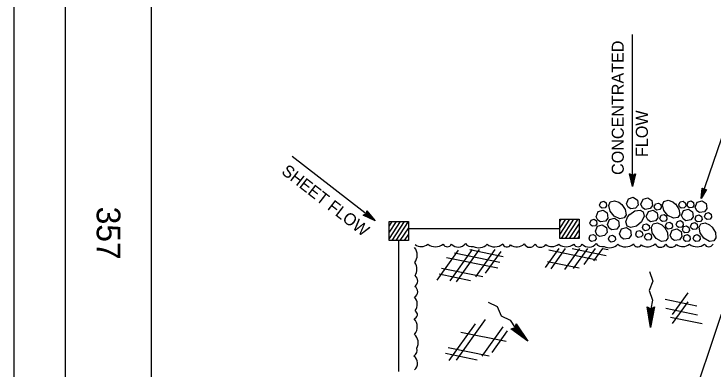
# Model space of a CAD drawing. Extents: x -894 to 866, y -472 to 714.
# Drawn here: x -894 to -487.6, y 44 to 250.7 of the extents above; entities that cross this region are included whole.
import ezdxf

# ---------------------------------------------------------------- set-up
doc = ezdxf.new("R2010")
doc.units = 0
for name, color, linetype in [('border_PLOTTING-ELEMENTS', 7, 'Continuous'), ('border_rw_22x34_Cut_Lines', 7, 'Continuous'), ('border_SHEET', 7, 'Continuous'), ('border_WITHIN-BORDER-anno', 7, 'Continuous'), ('df_FLOW-LINE', 7, 'Continuous'), ('temp_CONSTRUCTION', 7, 'Continuous'), ('temp_CONSTRUCTION-anno', 7, 'Continuous')]:
    doc.layers.add(name, color=color, linetype=linetype)

msp = doc.modelspace()

# ---------------------------------------------------------------- linework, layer by layer
at = {"layer": 'border_PLOTTING-ELEMENTS'}
for points in [[(-894.04, -472.44), (865.96, -472.44), (865.96, 713.56), (-894.04, 713.56)], [(-864.04, 670.56), (835.96, 670.56), (835.96, -429.44), (-864.04, -429.44)]]:
    msp.add_lwpolyline(points, close=True, dxfattribs=at)
at = {"layer": 'border_rw_22x34_Cut_Lines'}
msp.add_lwpolyline([(-864.04, 670.56), (835.96, 670.56), (835.96, -429.44), (-864.04, -429.44)], close=True, dxfattribs=at)
at = {"layer": 'border_SHEET'}
msp.add_line((-814.04, -404.44), (-814.04, 645.56), dxfattribs=at)
at = {"layer": 'df_FLOW-LINE'}
for p, q in [((-534.41, 150.51), (-534.41, 238.86)), ((-683.99, 130.61), (-732.21, 167.92)), ((-536.07, 158.01), (-536.07, 158.01)), ((-532.74, 158.01), (-532.74, 158.01)), ((-534.41, 150.51), (-534.41, 150.51)), ((-688.9, 136.52), (-688.9, 136.52)), ((-690.94, 133.88), (-690.94, 133.88)), ((-683.99, 130.61), (-683.99, 130.61)), ((-523.91, 68.77), (-525.93, 80.8)), ((-525.93, 80.8), (-523.82, 79.55)), ((-523.89, 71.64), (-525.37, 80.47)), ((-523.86, 74.49), (-524.8, 80.13)), ((-523.84, 77.41), (-524.23, 79.8)), ((-521.68, 80.76), (-523.91, 68.77)), ((-522.25, 80.44), (-523.89, 71.64)), ((-522.82, 80.11), (-523.86, 74.49)), ((-523.39, 79.79), (-523.84, 77.41)), ((-523.82, 79.55), (-521.68, 80.76)), ((-602.71, 68.54), (-602.03, 70.89)), ((-602.39, 69.63), (-599.21, 64.88)), ((-602.21, 70.27), (-597.24, 62.82)), ((-602.03, 70.89), (-595.26, 60.74)), ((-605.1, 67.96), (-602.71, 68.54)), ((-595.26, 60.74), (-605.1, 67.96)), ((-597.24, 62.82), (-604.46, 68.11)), ((-599.21, 64.88), (-603.82, 68.27)), ((-601.23, 66.99), (-603.18, 68.42)), ((-602.57, 69), (-601.23, 66.99))]:
    msp.add_line(p, q, dxfattribs=at)
for points in [[(-532.74, 158.01), (-534.41, 150.51), (-536.07, 158.01), (-535.63, 157.75), (-534.41, 152.25), (-533.18, 157.75), (-533.62, 157.48), (-534.41, 153.97), (-535.19, 157.48), (-534.74, 157.21), (-534.41, 155.69), (-534.07, 157.22), (-534.41, 157.01), (-536.07, 158.01), (-534.41, 157.01)], [(-688.9, 136.52), (-683.99, 130.61), (-690.94, 133.88), (-690.46, 134.07), (-685.37, 131.67), (-688.96, 136.01), (-689.02, 135.5), (-686.72, 132.72), (-689.98, 134.26), (-689.5, 134.44), (-688.09, 133.78), (-689.08, 134.98), (-689.13, 134.58), (-690.94, 133.88), (-689.13, 134.58)]]:
    msp.add_lwpolyline(points, close=True, dxfattribs=at)
for points in [[(-524.61, 101.2), (-522.68, 95.68), (-524.71, 90.19), (-522.78, 84.67), (-523.82, 79.55), (-523.91, 68.77)], [(-618.38, 83.49), (-613.14, 80.88), (-610.77, 75.53), (-605.54, 72.93), (-602.71, 68.54), (-595.26, 60.74)]]:
    msp.add_lwpolyline(points, dxfattribs=at)
at = {"layer": 'temp_CONSTRUCTION'}
for p, q in [((-669.52, 130.31), (-675.9, 120.48)), ((-671.91, 130.31), (-675.9, 124.15)), ((-674.29, 130.31), (-675.9, 127.82)), ((-667.14, 130.31), (-674.4, 119.13)), ((-664.75, 130.31), (-672.01, 119.13)), ((-571.03, 131.55), (-576.59, 122.99)), ((-573.42, 131.55), (-576.59, 126.67)), ((-575.8, 131.55), (-576.59, 130.34)), ((-568.65, 131.55), (-575.9, 120.37)), ((-566.26, 131.55), (-573.52, 120.37)), ((-664.73, 126.67), (-669.63, 119.13)), ((-565.41, 129.18), (-571.14, 120.37)), ((-664.73, 122.99), (-667.24, 119.13)), ((-565.41, 125.51), (-568.75, 120.37)), ((-664.73, 119.32), (-664.86, 119.13)), ((-565.41, 121.84), (-566.37, 120.37)), ((-627.71, 113.92), (-640.66, 95.86)), ((-623.6, 113.92), (-637.01, 95.21)), ((-628.99, 113.92), (-609.63, 109.94)), ((-614.46, 113.92), (-625.77, 98.13)), ((-577.21, 114.6), (-585.17, 103.5)), ((-573.53, 114.6), (-581.95, 102.86)), ((-565.27, 114.6), (-574, 102.43)), ((-569.54, 114.6), (-549.63, 110.52)), ((-560.49, 114.6), (-568.85, 102.95)), ((-556.13, 114.6), (-562.77, 105.35)), ((-551.93, 114.6), (-557.05, 107.46)), ((-551.77, 114.6), (-548.56, 113.95)), ((-635.71, 113.67), (-648.18, 96.28)), ((-637.91, 112.14), (-611.57, 106.73)), ((-611.01, 112.86), (-620.06, 100.24)), ((-582.98, 113.79), (-555.1, 108.07)), ((-642.6, 109.45), (-612.64, 103.3)), ((-583.9, 107.06), (-565.5, 103.28)), ((-645.46, 103.19), (-621.49, 98.27)), ((-646.9, 99.84), (-628.51, 96.07)), ((-502.21, 88.81), (-511.26, 76.19)), ((-515.38, 85.07), (-496.98, 81.29)), ((-502.21, 83.66), (-511.26, 71.04)), ((-515.04, 79.91), (-496.64, 76.14)), ((-620.03, 73.31), (-636.87, 49.81)), ((-512.28, 74.76), (-493.88, 70.98)), ((-625.89, 70.91), (-641.17, 49.6)), ((-634.13, 66.09), (-607.78, 60.69)), ((-609.8, 69.08), (-621.99, 52.09)), ((-607.22, 66.82), (-616.27, 54.2)), ((-641.67, 57.15), (-617.7, 52.23)), ((-643.12, 53.8), (-624.72, 50.02))]:
    msp.add_line(p, q, dxfattribs=at)
for points in [[(-540.68, 140.17), (-538.61, 137.16), (-538.18, 134.07), (-539.22, 132.31), (-541.7, 131.8), (-544.99, 133.35), (-547.46, 136.34), (-548.24, 139.52), (-547.38, 141.61), (-544.87, 142.35), (-542.27, 141.42), (-540.56, 140.05)], [(-537.93, 140.59), (-536.74, 143.5), (-533.95, 144.31), (-531.53, 142.72), (-531.16, 139.81), (-532.57, 137.96), (-535.4, 137.53), (-537, 138.5), (-537.93, 140.59)], [(-529.48, 140.35), (-528.29, 143.27), (-525.5, 144.07), (-523.08, 142.49), (-522.71, 139.57), (-524.12, 137.73), (-526.95, 137.29), (-528.55, 138.27), (-529.48, 140.35)], [(-509.46, 140.5), (-507.39, 137.5), (-506.96, 134.4), (-508, 132.65), (-510.48, 132.13), (-513.77, 133.68), (-516.24, 136.68), (-517.02, 139.85), (-516.16, 141.94), (-513.66, 142.69), (-511.05, 141.75), (-509.34, 140.39)], [(-497.91, 138.57), (-496.72, 141.49), (-493.94, 142.29), (-491.51, 140.71), (-491.15, 137.79), (-492.56, 135.95), (-495.39, 135.51), (-496.99, 136.48), (-497.91, 138.57)], [(-553.53, 139.77), (-552.82, 141.52), (-551.15, 142), (-549.69, 141.05), (-549.47, 139.31), (-550.32, 138.2), (-552.02, 137.94), (-552.98, 138.52), (-553.53, 139.77)], [(-521.73, 138.76), (-521.01, 140.51), (-519.34, 140.99), (-517.89, 140.04), (-517.67, 138.29), (-518.51, 137.18), (-520.21, 136.92), (-521.17, 137.51), (-521.73, 138.76)], [(-507.47, 139.98), (-506.62, 141.67), (-504.91, 142.02), (-503.54, 140.96), (-503.45, 139.2), (-504.38, 138.16), (-506.1, 138.04), (-507.01, 138.69), (-507.46, 139.98)], [(-502.71, 140.01), (-502, 141.76), (-500.33, 142.25), (-498.87, 141.29), (-498.65, 139.55), (-499.5, 138.44), (-501.2, 138.18), (-502.16, 138.76), (-502.71, 140.01)], [(-555.53, 133.06), (-554.34, 135.98), (-551.56, 136.78), (-549.13, 135.2), (-548.76, 132.28), (-550.18, 130.44), (-553.01, 130), (-554.61, 130.97), (-555.53, 133.06)], [(-536, 134.33), (-532.99, 136.39), (-529.9, 136.82), (-528.14, 135.78), (-527.62, 133.3), (-529.18, 130.01), (-532.17, 127.54), (-535.35, 126.76), (-537.44, 127.62), (-538.19, 130.12), (-537.25, 132.73), (-535.88, 134.44)], [(-526.4, 133.21), (-525.2, 136.13), (-522.42, 136.93), (-520, 135.35), (-519.63, 132.43), (-521.04, 130.59), (-523.87, 130.15), (-525.47, 131.13), (-526.39, 133.21)], [(-518.47, 132.09), (-517.75, 133.84), (-516.09, 134.32), (-514.63, 133.37), (-514.41, 131.62), (-515.26, 130.52), (-516.96, 130.26), (-517.92, 130.84), (-518.47, 132.09)], [(-505.87, 133.79), (-504.68, 136.71), (-501.9, 137.51), (-499.47, 135.93), (-499.11, 133.02), (-500.52, 131.17), (-503.35, 130.74), (-504.95, 131.71), (-505.87, 133.79)], [(-492.53, 133.24), (-491.81, 134.99), (-490.14, 135.47), (-488.68, 134.52), (-488.47, 132.77), (-489.31, 131.66), (-491.01, 131.4), (-491.97, 131.99), (-492.52, 133.24)], [(-559.16, 129.36), (-558.44, 131.11), (-556.77, 131.59), (-555.32, 130.64), (-555.1, 128.89), (-555.95, 127.78), (-557.64, 127.52), (-558.6, 128.1), (-559.16, 129.36)], [(-548.89, 128.48), (-547.7, 131.39), (-544.92, 132.2), (-542.49, 130.61), (-542.13, 127.7), (-543.54, 125.85), (-546.37, 125.42), (-547.97, 126.39), (-548.89, 128.48)], [(-508.94, 128.56), (-508.22, 130.31), (-506.55, 130.79), (-505.1, 129.84), (-504.88, 128.1), (-505.72, 126.99), (-507.42, 126.73), (-508.38, 127.31), (-508.94, 128.56)], [(-498.05, 131.84), (-497.33, 133.59), (-495.66, 134.08), (-494.21, 133.12), (-493.99, 131.38), (-494.84, 130.27), (-496.53, 130.01), (-497.49, 130.59), (-498.05, 131.84)], [(-664.73, 126.26), (-598.92, 126.26)], [(-598.92, 126.26), (-576.75, 126.26)], [(-555.99, 124.66), (-554.8, 127.58), (-552.02, 128.38), (-549.59, 126.8), (-549.23, 123.89), (-550.64, 122.04), (-553.47, 121.61), (-555.07, 122.58), (-555.99, 124.66)], [(-541.92, 123.09), (-540.72, 126.01), (-537.94, 126.81), (-535.51, 125.23), (-535.15, 122.31), (-536.56, 120.47), (-539.39, 120.03), (-540.99, 121), (-541.91, 123.09)], [(-532.18, 127.78), (-532.2, 127.81)], [(-528.65, 126.75), (-527.93, 128.5), (-526.26, 128.98), (-524.81, 128.03), (-524.59, 126.28), (-525.44, 125.18), (-527.13, 124.91), (-528.09, 125.5), (-528.65, 126.75)], [(-515.84, 126.95), (-514.02, 123.79), (-513.83, 120.67), (-515, 119), (-517.51, 118.68), (-520.68, 120.48), (-522.9, 123.66), (-523.44, 126.89), (-522.41, 128.9), (-519.86, 129.46), (-517.34, 128.32), (-515.74, 126.83)], [(-515.15, 127.68), (-514.43, 129.43), (-512.76, 129.91), (-511.31, 128.96), (-511.09, 127.21), (-511.94, 126.1), (-513.63, 125.84), (-514.59, 126.43), (-515.15, 127.68)], [(-512.49, 122.32), (-511.3, 125.23), (-508.52, 126.04), (-506.09, 124.45), (-505.72, 121.54), (-507.14, 119.69), (-509.97, 119.26), (-511.57, 120.23), (-512.49, 122.32)], [(-505.41, 125.51), (-504.69, 127.26), (-503.02, 127.74), (-501.57, 126.79), (-501.35, 125.04), (-502.2, 123.94), (-503.89, 123.67), (-504.85, 124.26), (-505.41, 125.51)], [(-500.65, 127.39), (-499.93, 129.14), (-498.26, 129.62), (-496.81, 128.67), (-496.59, 126.92), (-497.43, 125.81), (-499.13, 125.55), (-500.09, 126.13), (-500.65, 127.39)], [(-488.04, 126.99), (-486.22, 123.83), (-486.03, 120.71), (-487.2, 119.04), (-489.71, 118.72), (-492.88, 120.52), (-495.1, 123.7), (-495.64, 126.93), (-494.61, 128.94), (-492.06, 129.49), (-489.54, 128.36), (-487.94, 126.86)], [(-559.69, 120.56), (-558.97, 122.31), (-557.3, 122.79), (-555.85, 121.84), (-555.63, 120.1), (-556.47, 118.99), (-558.17, 118.73), (-559.13, 119.31), (-559.69, 120.56)], [(-548.4, 120.15), (-547.68, 121.9), (-546.01, 122.38), (-544.56, 121.43), (-544.34, 119.68), (-545.18, 118.58), (-546.88, 118.32), (-547.84, 118.9), (-548.4, 120.15)], [(-532.55, 122.88), (-531.83, 124.62), (-530.16, 125.11), (-528.7, 124.16), (-528.49, 122.41), (-529.33, 121.3), (-531.03, 121.04), (-531.99, 121.62), (-532.54, 122.88)], [(-527.36, 121.19), (-526.64, 122.94), (-524.97, 123.42), (-523.52, 122.47), (-523.3, 120.72), (-524.15, 119.61), (-525.85, 119.35), (-526.8, 119.94), (-527.36, 121.19)], [(-504.85, 120.46), (-504.14, 122.2), (-502.47, 122.69), (-501.01, 121.74), (-500.79, 119.99), (-501.64, 118.88), (-503.34, 118.62), (-504.3, 119.2), (-504.85, 120.46)], [(-499.16, 120.43), (-498.44, 122.18), (-496.77, 122.66), (-495.32, 121.71), (-495.1, 119.96), (-495.95, 118.85), (-497.64, 118.59), (-498.6, 119.18), (-499.16, 120.43)], [(-670.25, 72.32), (-670.25, 119.1)], [(-670.25, 43.08), (-670.25, 72.32)]]:
    msp.add_lwpolyline(points, dxfattribs=at)
for points in [[(-675.9, 130.31), (-664.73, 130.31), (-664.73, 119.13), (-675.9, 119.13)], [(-576.59, 131.55), (-565.41, 131.55), (-565.41, 120.37), (-576.59, 120.37)]]:
    msp.add_lwpolyline(points, close=True, dxfattribs=at)
for centre, radius, start, end in [((-666.87, 110.71), 7.3, 323.3979, 37.9353), ((-657.21, 122.19), 6.46, 235.656, 306.6973), ((-649.01, 122.87), 7.3, 233.3979, 307.9353), ((-642.08, 118.23), 2.68, 204.5196, 335.4804), ((-635.78, 120.61), 5.21, 222.1292, 323.705), ((-628.16, 119.69), 4.04, 212.3474, 287.3796), ((-623.78, 121.65), 6.63, 241.3634, 316.8458), ((-614.56, 122.33), 6.81, 229.9986, 313.3536), ((-607.47, 117.99), 2.5, 194.0578, 329.3233), ((-601.63, 121.89), 6.36, 234.5002, 312.8354), ((-594.14, 118.84), 3.55, 207.0211, 329.1913), ((-587.9, 119.14), 3.83, 213.6905, 323.3403), ((-581.19, 122.19), 6.46, 235.656, 306.6973), ((-572.98, 122.87), 7.3, 233.3979, 307.9353), ((-566.06, 118.23), 2.68, 204.5196, 335.4804), ((-559.75, 120.61), 5.21, 222.1292, 323.705), ((-552.14, 119.69), 4.04, 212.3474, 287.3796), ((-547.75, 121.65), 6.63, 241.3634, 316.8458), ((-538.54, 122.33), 6.81, 229.9986, 313.3536), ((-531.44, 117.99), 2.5, 194.0578, 329.3233), ((-525.6, 121.89), 6.36, 234.5002, 312.8354), ((-518.11, 118.84), 3.55, 207.0211, 329.1913), ((-511.88, 119.14), 3.83, 213.6905, 323.3403), ((-505.16, 122.19), 6.46, 235.656, 306.6973), ((-496.95, 122.87), 7.3, 233.3979, 307.9353), ((-490.03, 118.23), 2.68, 204.5196, 335.4804), ((-666.19, 102.5), 6.46, 325.656, 36.6973), ((-663.14, 95.78), 3.83, 303.6905, 53.3403), ((-662.84, 89.55), 3.55, 297.0211, 59.1913), ((-665.88, 82.06), 6.36, 324.5002, 42.8354), ((-661.98, 76.22), 2.5, 284.0578, 59.3233), ((-666.33, 69.12), 6.81, 319.9986, 43.3536), ((-665.65, 59.91), 6.63, 331.3634, 46.8458), ((-663.69, 55.52), 4.04, 302.3474, 17.3796), ((-664.61, 47.91), 5.21, 312.1292, 53.705)]:
    msp.add_arc(centre, radius, start, end, dxfattribs=at)
at = {"layer": 'temp_CONSTRUCTION-anno'}
for p, q in [((-494.47, 143.79), (-476.32, 197.02)), ((-502.48, 17.31), (-455.12, 159.06)), ((-493.93, 149.69), (-493.93, 149.69)), ((-491.4, 148.85), (-491.4, 148.85)), ((-494.55, 143.57), (-494.55, 143.57))]:
    msp.add_line(p, q, dxfattribs=at)
msp.add_lwpolyline([(-491.4, 148.85), (-494.55, 143.57), (-493.93, 149.69), (-493.66, 149.37), (-494.12, 144.89), (-491.8, 148.76), (-492.21, 148.67), (-493.69, 146.19), (-493.39, 149.06), (-493.12, 148.74), (-493.25, 147.51), (-492.61, 148.58), (-492.92, 148.51), (-493.93, 149.69), (-492.92, 148.51)], close=True, dxfattribs=at)

# ---------------------------------------------------------------- texts
at = {"layer": 'border_WITHIN-BORDER-anno'}
msp.add_text('357', height=13.78, rotation=270, dxfattribs=at).set_placement((-845.95, 138.87))
at = {"layer": 'temp_CONSTRUCTION-anno'}
for s, rotation, p in [('CONCENTRATED', 90, (-539.48, 157.29)), ('    FLOW', 90, (-525.48, 157.29)), ('SHEET FLOW', 322.2639, (-739.03, 158.38))]:
    msp.add_text(s, height=7, rotation=rotation, dxfattribs=at).set_placement(p)

doc.saveas('drawing.dxf')
